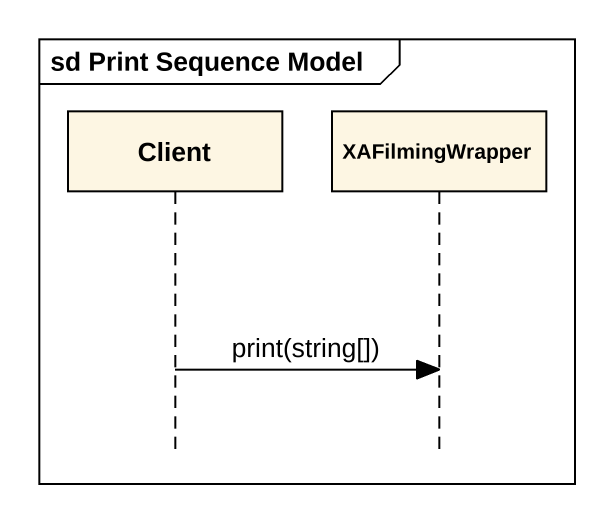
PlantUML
@startuml
mainframe sd Print Sequence Model
hide footbox
participant Client
participant XAFilmingWrapper

Client -> XAFilmingWrapper : print(string[])
@enduml
